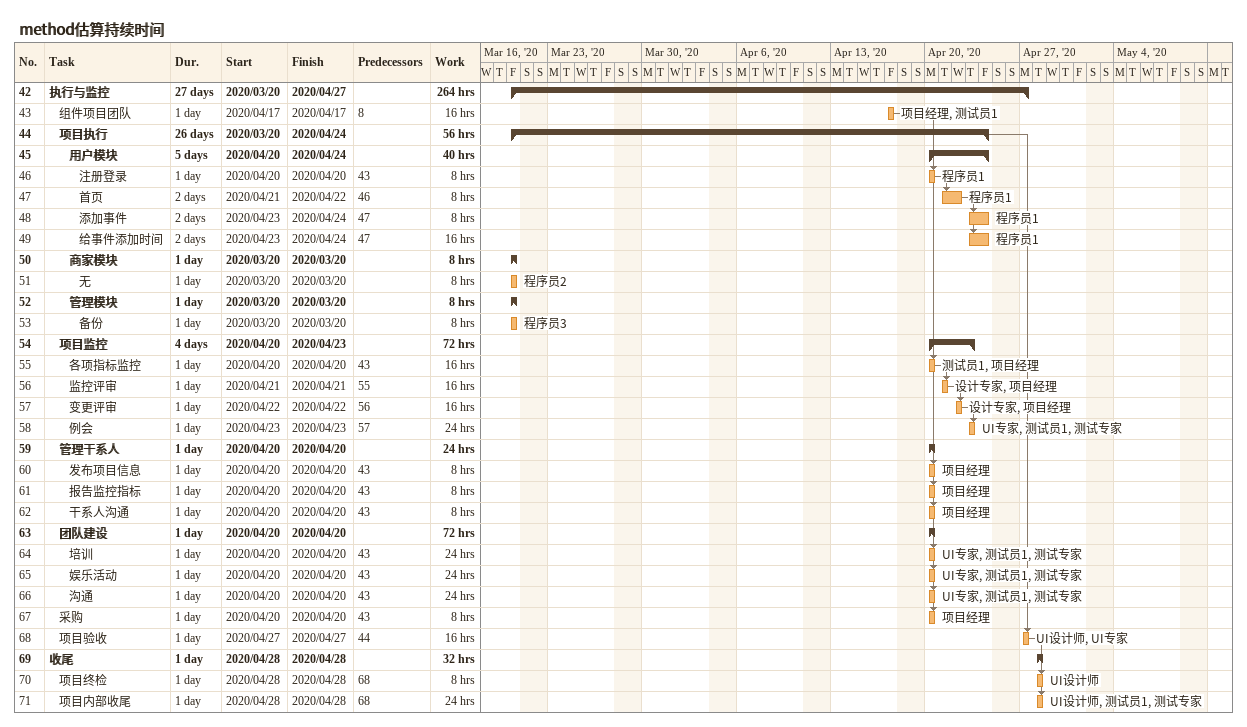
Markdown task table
method估算持续时间

| ID | Level | Task | Duration | Start | Finish | Predecessors | Resources | Work (h) |
|---|---|---|---|---|---|---|---|---|
| 42 | 1 | **执行与监控** | 27d | 2020-03-20 | 2020-04-27 |  |  | 264 |
| 43 | 2 | 组件项目团队 | 1d | 2020-04-17 | 2020-04-17 | 8 | 项目经理, 测试员1 | 16 |
| 44 | 2 | **项目执行** | 26d | 2020-03-20 | 2020-04-24 |  |  | 56 |
| 45 | 3 | **用户模块** | 5d | 2020-04-20 | 2020-04-24 |  |  | 40 |
| 46 | 4 | 注册登录 | 1d | 2020-04-20 | 2020-04-20 | 43 | 程序员1 | 8 |
| 47 | 4 | 首页 | 2d | 2020-04-21 | 2020-04-22 | 46 | 程序员1 | 8 |
| 48 | 4 | 添加事件 | 2d | 2020-04-23 | 2020-04-24 | 47 | 程序员1 | 8 |
| 49 | 4 | 给事件添加时间 | 2d | 2020-04-23 | 2020-04-24 | 47 | 程序员1 | 16 |
| 50 | 3 | **商家模块** | 1d | 2020-03-20 | 2020-03-20 |  |  | 8 |
| 51 | 4 | 无 | 1d | 2020-03-20 | 2020-03-20 |  | 程序员2 | 8 |
| 52 | 3 | **管理模块** | 1d | 2020-03-20 | 2020-03-20 |  |  | 8 |
| 53 | 4 | 备份 | 1d | 2020-03-20 | 2020-03-20 |  | 程序员3 | 8 |
| 54 | 2 | **项目监控** | 4d | 2020-04-20 | 2020-04-23 |  |  | 72 |
| 55 | 3 | 各项指标监控 | 1d | 2020-04-20 | 2020-04-20 | 43 | 测试员1, 项目经理 | 16 |
| 56 | 3 | 监控评审 | 1d | 2020-04-21 | 2020-04-21 | 55 | 设计专家, 项目经理 | 16 |
| 57 | 3 | 变更评审 | 1d | 2020-04-22 | 2020-04-22 | 56 | 设计专家, 项目经理 | 16 |
| 58 | 3 | 例会 | 1d | 2020-04-23 | 2020-04-23 | 57 | UI专家, 测试员1, 测试专家 | 24 |
| 59 | 2 | **管理干系人** | 1d | 2020-04-20 | 2020-04-20 |  |  | 24 |
| 60 | 3 | 发布项目信息 | 1d | 2020-04-20 | 2020-04-20 | 43 | 项目经理 | 8 |
| 61 | 3 | 报告监控指标 | 1d | 2020-04-20 | 2020-04-20 | 43 | 项目经理 | 8 |
| 62 | 3 | 干系人沟通 | 1d | 2020-04-20 | 2020-04-20 | 43 | 项目经理 | 8 |
| 63 | 2 | **团队建设** | 1d | 2020-04-20 | 2020-04-20 |  |  | 72 |
| 64 | 3 | 培训 | 1d | 2020-04-20 | 2020-04-20 | 43 | UI专家, 测试员1, 测试专家 | 24 |
| 65 | 3 | 娱乐活动 | 1d | 2020-04-20 | 2020-04-20 | 43 | UI专家, 测试员1, 测试专家 | 24 |
| 66 | 3 | 沟通 | 1d | 2020-04-20 | 2020-04-20 | 43 | UI专家, 测试员1, 测试专家 | 24 |
| 67 | 2 | 采购 | 1d | 2020-04-20 | 2020-04-20 | 43 | 项目经理 | 8 |
| 68 | 2 | 项目验收 | 1d | 2020-04-27 | 2020-04-27 | 44 | UI设计师, UI专家 | 16 |
| 69 | 1 | **收尾** | 1d | 2020-04-28 | 2020-04-28 |  |  | 32 |
| 70 | 2 | 项目终检 | 1d | 2020-04-28 | 2020-04-28 | 68 | UI设计师 | 8 |
| 71 | 2 | 项目内部收尾 | 1d | 2020-04-28 | 2020-04-28 | 68 | UI设计师, 测试员1, 测试专家 | 24 |
